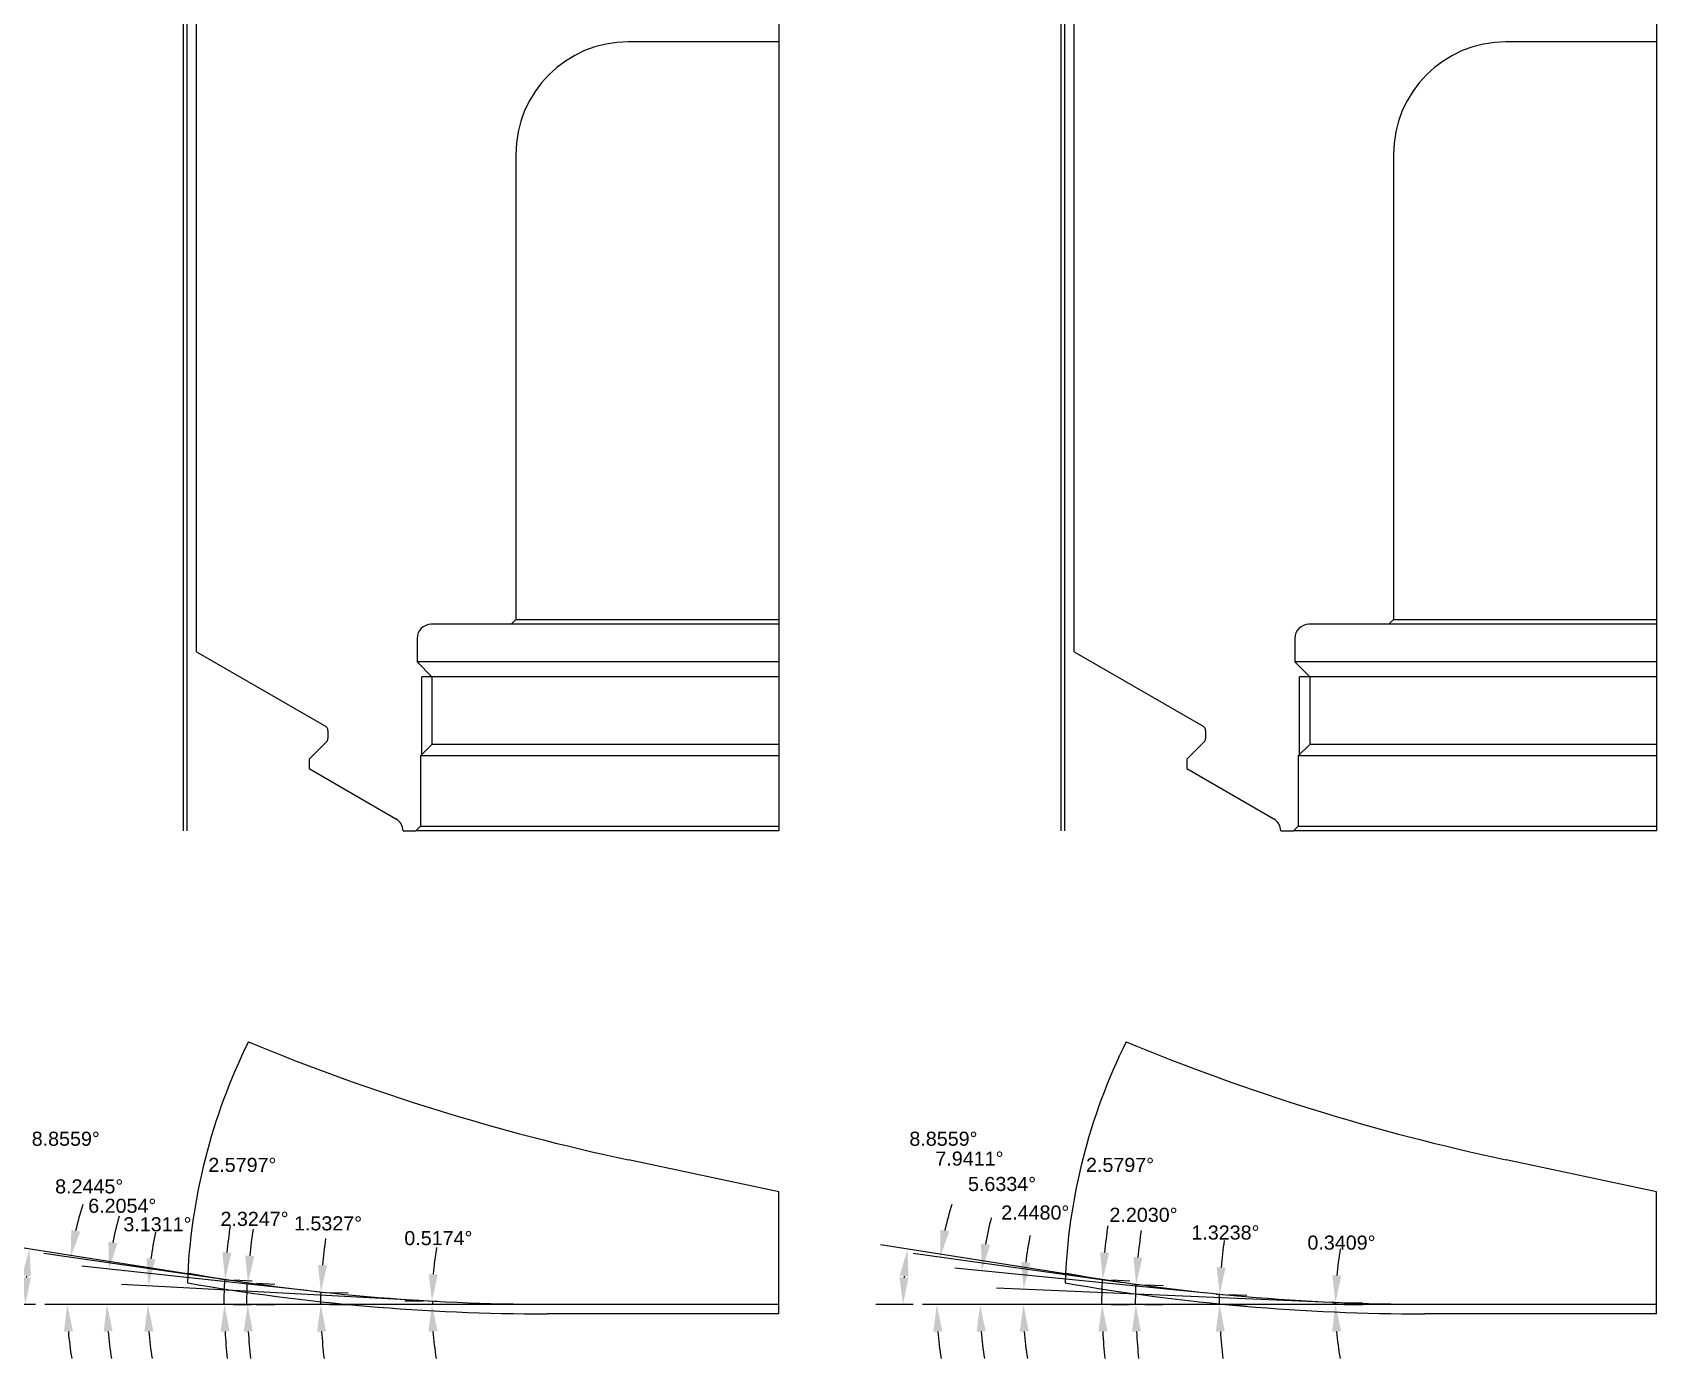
# Model space of a CAD drawing. Header units: inches. Extents: x 90.4 to 145.9, y -21.1 to -7.6.
# Drawn here: x 134.09 to 144.89, y -21.06 to -12.23 of the extents above; entities that cross this region are included whole.
import ezdxf

# ---------------------------------------------------------------- set-up
doc = ezdxf.new("R2010")
doc.units = ezdxf.units.IN
doc.header["$MEASUREMENT"] = 0
doc.header["$PDMODE"] = 35
doc.layers.get('Defpoints').update_dxf_attribs({"color": 10})
doc.layers.add('Dims', color=4, linetype='Continuous')
doc.styles.get("Standard").update_dxf_attribs({"font": 'arial.ttf'})
doc.dimstyles.get("Standard").update_dxf_attribs({"dimtxt": 0.09375, "dimasz": 0.18, "dimexe": 0.18, "dimexo": 0.0625, "dimgap": 0.09, "dimtad": 0, "dimtih": 1, "dimtoh": 1, "dimdec": 4, "dimzin": 0, "dimdsep": 46, "dimtxsty": 'Standard', "dimcen": 0.09, "dimadec": 4, "dimazin": 0, "dimtfac": 1, "dimtdec": 4, "dimtofl": 0, "dimtmove": 0, "dimatfit": 3, "dimfxl": 1, "dimtolj": 1, "dimtzin": 0, "dimarcsym": 0})

# ---------------------------------------------------------------- blocks, each defined once
blk = doc.blocks.new('*D111')
at = {"layer": 'Defpoints', "color": 0, "transparency": 16777216}
for p in [(134.168, -20.697), (134.854, -20.656), (136.717, -20.675), (136.777, -20.678), (139.051, -20.697)]:
    blk.add_point(p, dxfattribs=at)
at = {"layer": 'Dims', "color": 0, "lineweight": -2, "transparency": 16777216}
blk.add_line((136.655, -20.671), (134.677, -20.563), dxfattribs=at)
for start, end in [(167.8004, 172.3347), (184.5343, 189.0685)]:
    blk.add_arc((137.128, -20.697), 2.275, start, end, dxfattribs=at)
at = {"layer": 'Dims', "color": 0, "transparency": 16777216}
for points in [[(134.903, -20.396), (134.844, -20.391), (134.857, -20.573)], [(134.83, -20.878), (134.89, -20.876), (134.853, -20.697)]]:
    blk.add_solid(points, dxfattribs=at)
at = {"layer": 'Dims', "color": 0, "transparency": 16777216, "insert": (134.917, -20.164), "char_height": 0.09375, "attachment_point": 5}
blk.add_mtext('\\A1;3.1311°', dxfattribs=at)
blk = doc.blocks.new('*D112')
at = {"layer": 'Defpoints', "color": 0, "transparency": 16777216}
for p in [(134.583, -20.619), (135.972, -20.612), (136.032, -20.619), (134.168, -20.697), (139.051, -20.697)]:
    blk.add_point(p, dxfattribs=at)
at = {"layer": 'Dims', "color": 0, "lineweight": -2, "transparency": 16777216}
blk.add_line((135.91, -20.605), (134.415, -20.443), dxfattribs=at)
for start, end in [(164.2953, 169.0449), (184.7497, 189.4993)]:
    blk.add_arc((136.753, -20.697), 2.172, start, end, dxfattribs=at)
at = {"layer": 'Dims', "color": 0, "transparency": 16777216}
for points in [[(134.651, -20.289), (134.591, -20.28), (134.594, -20.462)], [(134.559, -20.878), (134.619, -20.876), (134.581, -20.697)]]:
    blk.add_solid(points, dxfattribs=at)
at = {"layer": 'Dims', "color": 0, "transparency": 16777216, "insert": (134.683, -20.041), "char_height": 0.09375, "attachment_point": 5}
blk.add_mtext('\\A1;6.2054°', dxfattribs=at)
blk = doc.blocks.new('*D113')
at = {"layer": 'Defpoints', "color": 0, "transparency": 16777216}
for p in [(134.32, -20.592), (135.48, -20.549), (135.54, -20.557), (134.168, -20.697), (139.051, -20.697)]:
    blk.add_point(p, dxfattribs=at)
at = {"layer": 'Dims', "color": 0, "lineweight": -2, "transparency": 16777216}
blk.add_line((135.418, -20.54), (134.162, -20.358), dxfattribs=at)
for start, end in [(162.3215, 167.0385), (184.717, 189.4339)]:
    blk.add_arc((136.504, -20.697), 2.187, start, end, dxfattribs=at)
at = {"layer": 'Dims', "color": 0, "transparency": 16777216}
for points in [[(134.403, -20.212), (134.344, -20.201), (134.34, -20.383)], [(134.295, -20.878), (134.355, -20.876), (134.317, -20.697)]]:
    blk.add_solid(points, dxfattribs=at)
at = {"layer": 'Dims', "color": 0, "transparency": 16777216, "insert": (134.463, -19.912), "char_height": 0.09375, "attachment_point": 5}
blk.add_mtext('\\A1;8.2445°', dxfattribs=at)
blk = doc.blocks.new('*D114')
at = {"layer": 'Defpoints', "color": 0, "transparency": 16777216}
for p in [(136.743, -20.69), (136.747, -20.676), (136.747, -20.697), (139.051, -20.697)]:
    blk.add_point(p, dxfattribs=at)
at = {"layer": 'Dims', "color": 0, "lineweight": -2, "transparency": 16777216}
for p, q in [((136.685, -20.676), (136.563, -20.675)), ((136.685, -20.697), (136.563, -20.697))]:
    blk.add_line(p, q, dxfattribs=at)
for start, end in [(170.5418, 175.0122), (184.4704, 188.9408)]:
    blk.add_arc((139.051, -20.697), 2.308, start, end, dxfattribs=at)
at = {"layer": 'Dims', "color": 0, "transparency": 16777216}
for points in [[(136.782, -20.498), (136.722, -20.495), (136.743, -20.676)], [(136.72, -20.878), (136.78, -20.876), (136.743, -20.697)]]:
    blk.add_solid(points, dxfattribs=at)
at = {"layer": 'Dims', "color": 0, "transparency": 16777216, "insert": (136.786, -20.256), "char_height": 0.09375, "attachment_point": 5}
blk.add_mtext('\\A1;0.5174°', dxfattribs=at)
blk = doc.blocks.new('*D115')
at = {"layer": 'Defpoints', "color": 0, "transparency": 16777216}
for p in [(136.003, -20.615), (136.002, -20.697), (136.004, -20.67), (139.051, -20.697)]:
    blk.add_point(p, dxfattribs=at)
at = {"layer": 'Dims', "color": 0, "lineweight": -2, "transparency": 16777216}
for p, q in [((136.066, -20.617), (136.185, -20.62)), ((136.065, -20.697), (136.184, -20.697))]:
    blk.add_line(p, q, dxfattribs=at)
for start, end in [(171.6966, 175.0819), (183.3854, 186.7707)]:
    blk.add_arc((139.051, -20.697), 3.047, start, end, dxfattribs=at)
at = {"layer": 'Dims', "color": 0, "transparency": 16777216}
for points in [[(136.045, -20.437), (135.985, -20.434), (136.005, -20.615)], [(135.979, -20.878), (136.039, -20.876), (136.004, -20.697)]]:
    blk.add_solid(points, dxfattribs=at)
at = {"layer": 'Dims', "color": 0, "transparency": 16777216, "insert": (136.052, -20.158), "char_height": 0.09375, "attachment_point": 5}
blk.add_mtext('\\A1;1.5327°', dxfattribs=at)
blk = doc.blocks.new('*D116')
at = {"layer": 'Defpoints', "color": 0, "transparency": 16777216}
for p in [(135.513, -20.553), (135.51, -20.697), (135.517, -20.649), (139.051, -20.697)]:
    blk.add_point(p, dxfattribs=at)
at = {"layer": 'Dims', "color": 0, "lineweight": -2, "transparency": 16777216}
for p, q in [((135.575, -20.556), (135.699, -20.561)), ((135.573, -20.697), (135.697, -20.697))]:
    blk.add_line(p, q, dxfattribs=at)
for start, end in [(171.8385, 174.7569), (182.9184, 185.8368)]:
    blk.add_arc((139.051, -20.697), 3.534, start, end, dxfattribs=at)
at = {"layer": 'Dims', "color": 0, "transparency": 16777216}
for points in [[(135.561, -20.376), (135.501, -20.372), (135.519, -20.554)], [(135.491, -20.878), (135.551, -20.876), (135.517, -20.697)]]:
    blk.add_solid(points, dxfattribs=at)
at = {"layer": 'Dims', "color": 0, "transparency": 16777216, "insert": (135.563, -20.128), "char_height": 0.09375, "attachment_point": 5}
blk.add_mtext('\\A1;2.3247°', dxfattribs=at)
blk = doc.blocks.new('*D127')
at = {"layer": 'Defpoints', "color": 0, "transparency": 16777216}
for p in [(140.007, -20.697), (140.678, -20.663), (142.733, -20.683), (142.773, -20.685), (144.89, -20.697)]:
    blk.add_point(p, dxfattribs=at)
at = {"layer": 'Dims', "color": 0, "lineweight": -2, "transparency": 16777216}
blk.add_line((142.67, -20.681), (140.5, -20.588), dxfattribs=at)
for start, end in [(168.8574, 173.2047), (184.3473, 188.6947)]:
    blk.add_arc((143.05, -20.697), 2.373, start, end, dxfattribs=at)
at = {"layer": 'Dims', "color": 0, "transparency": 16777216}
for points in [[(140.724, -20.419), (140.664, -20.414), (140.68, -20.596)], [(140.654, -20.878), (140.714, -20.876), (140.678, -20.697)]]:
    blk.add_solid(points, dxfattribs=at)
at = {"layer": 'Dims', "color": 0, "transparency": 16777216, "insert": (140.757, -20.086), "char_height": 0.09375, "attachment_point": 5}
blk.add_mtext('\\A1;2.4480°', dxfattribs=at)
blk = doc.blocks.new('*D128')
at = {"layer": 'Defpoints', "color": 0, "transparency": 16777216}
for p in [(140.391, -20.623), (141.96, -20.628), (142, -20.632), (140.007, -20.697), (144.89, -20.697)]:
    blk.add_point(p, dxfattribs=at)
at = {"layer": 'Dims', "color": 0, "lineweight": -2, "transparency": 16777216}
blk.add_line((141.898, -20.622), (140.222, -20.456), dxfattribs=at)
for start, end in [(165.2866, 169.8266), (184.54, 189.08)]:
    blk.add_arc((142.662, -20.697), 2.272, start, end, dxfattribs=at)
at = {"layer": 'Dims', "color": 0, "transparency": 16777216}
for points in [[(140.456, -20.3), (140.396, -20.292), (140.401, -20.474)], [(140.367, -20.878), (140.427, -20.876), (140.39, -20.697)]]:
    blk.add_solid(points, dxfattribs=at)
at = {"layer": 'Dims', "color": 0, "transparency": 16777216, "insert": (140.536, -19.896), "char_height": 0.09375, "attachment_point": 5}
blk.add_mtext('\\A1;5.6334°', dxfattribs=at)
blk = doc.blocks.new('*D129')
at = {"layer": 'Defpoints', "color": 0, "transparency": 16777216}
for p in [(140.104, -20.592), (141.402, -20.561), (141.442, -20.566), (140.007, -20.697), (144.89, -20.697)]:
    blk.add_point(p, dxfattribs=at)
at = {"layer": 'Dims', "color": 0, "lineweight": -2, "transparency": 16777216}
blk.add_line((141.34, -20.552), (139.945, -20.357), dxfattribs=at)
for start, end in [(163.0051, 167.532), (184.5269, 189.0538)]:
    blk.add_arc((142.381, -20.697), 2.279, start, end, dxfattribs=at)
at = {"layer": 'Dims', "color": 0, "transparency": 16777216}
for points in [[(140.185, -20.21), (140.126, -20.2), (140.124, -20.382)], [(140.079, -20.878), (140.139, -20.876), (140.102, -20.697)]]:
    blk.add_solid(points, dxfattribs=at)
at = {"layer": 'Dims', "color": 0, "transparency": 16777216, "insert": (140.319, -19.727), "char_height": 0.09375, "attachment_point": 5}
blk.add_mtext('\\A1;7.9411°', dxfattribs=at)
blk = doc.blocks.new('*D130')
at = {"layer": 'Defpoints', "color": 0, "transparency": 16777216}
for p in [(142.753, -20.684), (142.753, -20.697), (142.754, -20.693), (144.89, -20.697)]:
    blk.add_point(p, dxfattribs=at)
at = {"layer": 'Dims', "color": 0, "lineweight": -2, "transparency": 16777216}
for p, q in [((142.815, -20.685), (142.934, -20.685)), ((142.815, -20.697), (142.934, -20.697))]:
    blk.add_line(p, q, dxfattribs=at)
for start, end in [(169.9994, 174.8293), (184.8298, 189.6597)]:
    blk.add_arc((144.89, -20.697), 2.136, start, end, dxfattribs=at)
at = {"layer": 'Dims', "color": 0, "transparency": 16777216}
for points in [[(142.793, -20.506), (142.733, -20.503), (142.754, -20.684)], [(142.732, -20.878), (142.792, -20.876), (142.754, -20.697)]]:
    blk.add_solid(points, dxfattribs=at)
at = {"layer": 'Dims', "color": 0, "transparency": 16777216, "insert": (142.794, -20.286), "char_height": 0.09375, "attachment_point": 5}
blk.add_mtext('\\A1;0.3409°', dxfattribs=at)
blk = doc.blocks.new('*D131')
at = {"layer": 'Defpoints', "color": 0, "transparency": 16777216}
for p in [(141.981, -20.63), (141.98, -20.697), (141.983, -20.675), (144.89, -20.697)]:
    blk.add_point(p, dxfattribs=at)
at = {"layer": 'Dims', "color": 0, "lineweight": -2, "transparency": 16777216}
for p, q in [((142.043, -20.631), (142.164, -20.634)), ((142.042, -20.697), (142.163, -20.697))]:
    blk.add_line(p, q, dxfattribs=at)
for start, end in [(171.5801, 175.1281), (183.548, 187.0961)]:
    blk.add_arc((144.89, -20.697), 2.907, start, end, dxfattribs=at)
at = {"layer": 'Dims', "color": 0, "transparency": 16777216}
for points in [[(142.023, -20.452), (141.963, -20.448), (141.984, -20.63)], [(141.958, -20.878), (142.018, -20.876), (141.983, -20.697)]]:
    blk.add_solid(points, dxfattribs=at)
at = {"layer": 'Dims', "color": 0, "transparency": 16777216, "insert": (142.022, -20.219), "char_height": 0.09375, "attachment_point": 5}
blk.add_mtext('\\A1;1.3238°', dxfattribs=at)
blk = doc.blocks.new('*D132')
at = {"layer": 'Defpoints', "color": 0, "transparency": 16777216}
for p in [(141.425, -20.564), (141.422, -20.697), (141.426, -20.653), (144.89, -20.697)]:
    blk.add_point(p, dxfattribs=at)
at = {"layer": 'Dims', "color": 0, "lineweight": -2, "transparency": 16777216}
for p, q in [((141.487, -20.566), (141.608, -20.571)), ((141.485, -20.697), (141.606, -20.697))]:
    blk.add_line(p, q, dxfattribs=at)
for start, end in [(171.8423, 174.8197), (182.9774, 185.9548)]:
    blk.add_arc((144.89, -20.697), 3.464, start, end, dxfattribs=at)
at = {"layer": 'Dims', "color": 0, "transparency": 16777216}
for points in [[(141.47, -20.386), (141.41, -20.382), (141.428, -20.564)], [(141.4, -20.878), (141.46, -20.876), (141.426, -20.697)]]:
    blk.add_solid(points, dxfattribs=at)
at = {"layer": 'Dims', "color": 0, "transparency": 16777216, "insert": (141.477, -20.101), "char_height": 0.09375, "attachment_point": 5}
blk.add_mtext('\\A1;2.2030°', dxfattribs=at)
blk = doc.blocks.new('*D178')
at = {"layer": 'Defpoints', "color": 0, "transparency": 16777216}
for p in [(135.333, -20.526), (134.041, -20.574), (135.393, -20.535), (134.168, -20.697), (139.051, -20.697)]:
    blk.add_point(p, dxfattribs=at)
at = {"layer": 'Dims', "color": 0, "lineweight": -2, "transparency": 16777216}
for p, q in [((135.271, -20.517), (133.889, -20.301)), ((134.105, -20.697), (133.858, -20.697))]:
    blk.add_line(p, q, dxfattribs=at)
blk.add_arc((136.43, -20.697), 2.392, 175.4573, 175.6868, dxfattribs=at)
at = {"layer": 'Dims', "color": 0, "transparency": 16777216}
for points in [[(134.016, -20.504), (134.075, -20.511), (134.066, -20.329)], [(134.075, -20.518), (134.015, -20.516), (134.038, -20.697)]]:
    blk.add_solid(points, dxfattribs=at)
at = {"layer": 'Dims', "color": 0, "transparency": 16777216, "insert": (134.307, -19.595), "char_height": 0.09375, "attachment_point": 5}
blk.add_mtext('\\A1;8.8559°', dxfattribs=at)
blk = doc.blocks.new('*D177')
at = {"layer": 'Defpoints', "color": 0, "transparency": 16777216}
for p in [(135.363, -20.531), (135.359, -20.697), (135.363, -20.642), (139.051, -20.697)]:
    blk.add_point(p, dxfattribs=at)
at = {"layer": 'Dims', "color": 0, "lineweight": -2, "transparency": 16777216}
for p, q in [((135.425, -20.534), (135.547, -20.539)), ((135.422, -20.697), (135.543, -20.697))]:
    blk.add_line(p, q, dxfattribs=at)
for start, end in [(171.8265, 174.6234), (182.7969, 185.5938)]:
    blk.add_arc((139.051, -20.697), 3.688, start, end, dxfattribs=at)
at = {"layer": 'Dims', "color": 0, "transparency": 16777216}
for points in [[(135.409, -20.354), (135.349, -20.349), (135.367, -20.531)], [(135.337, -20.878), (135.397, -20.876), (135.363, -20.697)]]:
    blk.add_solid(points, dxfattribs=at)
at = {"layer": 'Dims', "color": 0, "transparency": 16777216, "insert": (135.482, -19.769), "char_height": 0.09375, "attachment_point": 5}
blk.add_mtext('\\A1;2.5797°', dxfattribs=at)
blk = doc.blocks.new('*D180')
at = {"layer": 'Defpoints', "color": 0, "transparency": 16777216}
for p in [(141.172, -20.526), (139.88, -20.574), (141.232, -20.535), (140.007, -20.697), (144.89, -20.697)]:
    blk.add_point(p, dxfattribs=at)
at = {"layer": 'Dims', "color": 0, "lineweight": -2, "transparency": 16777216}
for p, q in [((141.111, -20.517), (139.728, -20.301)), ((139.944, -20.697), (139.697, -20.697))]:
    blk.add_line(p, q, dxfattribs=at)
blk.add_arc((142.269, -20.697), 2.392, 175.4573, 175.6868, dxfattribs=at)
at = {"layer": 'Dims', "color": 0, "transparency": 16777216}
for points in [[(139.855, -20.504), (139.914, -20.511), (139.906, -20.329)], [(139.914, -20.518), (139.854, -20.516), (139.877, -20.697)]]:
    blk.add_solid(points, dxfattribs=at)
at = {"layer": 'Dims', "color": 0, "transparency": 16777216, "insert": (140.146, -19.595), "char_height": 0.09375, "attachment_point": 5}
blk.add_mtext('\\A1;8.8559°', dxfattribs=at)
blk = doc.blocks.new('*D179')
at = {"layer": 'Defpoints', "color": 0, "transparency": 16777216}
for p in [(141.202, -20.531), (141.198, -20.697), (141.203, -20.642), (144.89, -20.697)]:
    blk.add_point(p, dxfattribs=at)
at = {"layer": 'Dims', "color": 0, "lineweight": -2, "transparency": 16777216}
for p, q in [((141.265, -20.534), (141.386, -20.539)), ((141.261, -20.697), (141.382, -20.697))]:
    blk.add_line(p, q, dxfattribs=at)
for start, end in [(171.8265, 174.6234), (182.7969, 185.5938)]:
    blk.add_arc((144.89, -20.697), 3.688, start, end, dxfattribs=at)
at = {"layer": 'Dims', "color": 0, "transparency": 16777216}
for points in [[(141.248, -20.354), (141.189, -20.349), (141.206, -20.531)], [(141.177, -20.878), (141.237, -20.876), (141.202, -20.697)]]:
    blk.add_solid(points, dxfattribs=at)
at = {"layer": 'Dims', "color": 0, "transparency": 16777216, "insert": (141.321, -19.769), "char_height": 0.09375, "attachment_point": 5}
blk.add_mtext('\\A1;2.5797°', dxfattribs=at)

msp = doc.modelspace()

# ---------------------------------------------------------------- linework, layer by layer
for p, q in [((135.08827, -9.04696), (135.08827, -17.54696)), ((135.11327, -9.04696), (135.11327, -17.54696)), ((139.05077, -9.04696), (139.05077, -17.54696)), ((140.92748, -9.04696), (140.92748, -17.54696)), ((140.95248, -9.04696), (140.95248, -17.54696)), ((144.88998, -9.04696), (144.88998, -17.54696)), ((135.17577, -16.35428), (135.17577, -11.41678)), ((141.01498, -16.35428), (141.01498, -11.41678)), ((139.05077, -12.29696), (138.05077, -12.29696)), ((144.88998, -12.29696), (143.88998, -12.29696)), ((137.30077, -13.04696), (137.30077, -16.14071)), ((143.13998, -13.04696), (143.13998, -16.14071)), ((137.26952, -16.17196), (136.73827, -16.17196)), ((137.30077, -16.14071), (137.26952, -16.17196)), ((139.05077, -16.17196), (137.26952, -16.17196)), ((137.30077, -16.14071), (139.05077, -16.14071)), ((143.10873, -16.17196), (142.57748, -16.17196)), ((143.13998, -16.14071), (143.10873, -16.17196)), ((144.88998, -16.17196), (143.10873, -16.17196)), ((143.13998, -16.14071), (144.88998, -16.14071)), ((136.64452, -16.26571), (136.64452, -16.42196)), ((142.48373, -16.26571), (142.48373, -16.42196)), ((135.17577, -16.35428), (136.03514, -16.85044)), ((139.05077, -16.42196), (136.64452, -16.42196)), ((136.64452, -16.42196), (136.74342, -16.52086)), ((141.01498, -16.35428), (141.87436, -16.85044)), ((144.88998, -16.42196), (142.48373, -16.42196)), ((142.48373, -16.42196), (142.58263, -16.52086)), ((136.74342, -16.52086), (136.67577, -16.52086)), ((136.67577, -17.03876), (136.67577, -16.52086)), ((139.05077, -16.52086), (136.74342, -16.52086)), ((136.74342, -16.52086), (136.74342, -16.97111)), ((142.58263, -16.52086), (142.51498, -16.52086)), ((142.51498, -17.03876), (142.51498, -16.52086)), ((144.88998, -16.52086), (142.58263, -16.52086)), ((142.58263, -16.52086), (142.58263, -16.97111)), ((136.04162, -16.95364), (135.92577, -17.06949)), ((136.05077, -16.8775), (136.05077, -16.93154)), ((141.88083, -16.95364), (141.76498, -17.06949)), ((141.88998, -16.8775), (141.88998, -16.93154)), ((135.92577, -17.06949), (135.92577, -17.13199)), ((136.74342, -16.97111), (136.66757, -17.04696)), ((139.05077, -17.04696), (136.66757, -17.04696)), ((136.66757, -17.04696), (136.66757, -17.51571)), ((139.05077, -16.97111), (136.74342, -16.97111)), ((141.76498, -17.06949), (141.76498, -17.13199)), ((142.58263, -16.97111), (142.50678, -17.04696)), ((144.88998, -17.04696), (142.50678, -17.04696)), ((142.50678, -17.04696), (142.50678, -17.51571)), ((144.88998, -16.97111), (142.58263, -16.97111)), ((135.92577, -17.13199), (136.50389, -17.46577)), ((141.76498, -17.13199), (142.34311, -17.46577)), ((136.55077, -17.54696), (136.63632, -17.54696)), ((136.66757, -17.51571), (136.63632, -17.54696)), ((139.05077, -17.54696), (136.63632, -17.54696)), ((136.66757, -17.51571), (139.05077, -17.51571)), ((142.38998, -17.54696), (142.47553, -17.54696)), ((142.50678, -17.51571), (142.47553, -17.54696)), ((144.88998, -17.54696), (142.47553, -17.54696)), ((142.50678, -17.51571), (144.88998, -17.51571)), ((139.05077, -19.947), (138.05077, -19.73444)), ((144.88998, -19.947), (143.88998, -19.73444)), ((139.05077, -20.697), (139.05077, -19.947)), ((144.88998, -20.697), (144.88998, -19.947)), ((139.05077, -20.7595), (139.05077, -20.697)), ((144.88998, -20.7595), (144.88998, -20.697)), ((139.05077, -20.7595), (137.50867, -20.7595)), ((144.88998, -20.7595), (143.34788, -20.7595))]:
    msp.add_line(p, q)
at = {"color": 1}
for p, q in [((135.33317, -20.52616), (135.39281, -20.53546)), ((141.17238, -20.52616), (141.23202, -20.53546)), ((137.50867, -20.697), (134.16763, -20.697)), ((143.34788, -20.697), (140.00685, -20.697))]:
    msp.add_line(p, q, dxfattribs=at)
for points in [[(139.05077, -20.697), (137.50867, -20.697, -0.04296551), (135.12657, -20.49192)], [(144.88998, -20.697), (143.34788, -20.697, -0.04296551), (140.96578, -20.49192)]]:
    msp.add_lwpolyline(points, format="xyb")
for centre, radius, start, end in [((138.05077, -13.04696), 0.75, 90, 180), ((143.88998, -13.04696), 0.75, 90, 180), ((136.73827, -16.26571), 0.09375, 90, 180), ((142.57748, -16.26571), 0.09375, 90, 180), ((136.01952, -16.8775), 0.03125, 0, 60), ((141.85873, -16.8775), 0.03125, 0, 60), ((136.01952, -16.93154), 0.03125, 315, 0), ((141.85873, -16.93154), 0.03125, 315, 0), ((136.45702, -17.54696), 0.09375, 0, 60), ((142.29623, -17.54696), 0.09375, 0, 60), ((139.05077, -20.697), 3.9375, 153.658483, 177.911502), ((141.06549, -5.5513), 14.5, 247.523693, 258), ((144.88998, -20.697), 3.9375, 153.658483, 177.911502), ((146.9047, -5.5513), 14.5, 247.523693, 258), ((137.50867, -6.7595), 14, 260.159083, 270), ((143.34788, -6.7595), 14, 260.159083, 270)]:
    msp.add_arc(centre, radius, start, end)
for centre in [(139.05077, -20.697), (144.88998, -20.697)]:
    msp.add_arc(centre, 3.69153, 177.420256, 180, dxfattribs=at)
at = {"layer": 'Defpoints', "color": 1}
for p, q in [((141.40236, -20.56054), (141.44236, -20.56612)), ((141.95974, -20.6277), (141.99974, -20.63164)), ((142.73258, -20.68341), (142.77258, -20.68512))]:
    msp.add_line(p, q, dxfattribs=at)
for radius, start in [(3.46763, 177.79704), (2.91024, 178.676162), (2.1374, 179.659091)]:
    msp.add_arc((144.88998, -20.697), radius, start, 180, dxfattribs=at)
at = {"layer": 'Dims', "color": 1}
for p, q in [((135.54006, -20.55727), (135.48006, -20.54857)), ((136.03212, -20.61856), (135.97212, -20.61204)), ((136.7774, -20.6778), (136.7174, -20.67452))]:
    msp.add_line(p, q, dxfattribs=at)
for radius, start in [(3.54071, 177.675296), (3.04865, 178.467289), (2.30337, 179.482584)]:
    msp.add_arc((139.05077, -20.697), radius, start, 180, dxfattribs=at)

# ---------------------------------------------------------------- dimensions: what is measured, and where the dimension line sits
at = {"layer": 'Dims'}
for base, line1, line2, picture, middle in [((134.04115122, -20.57383014), ((139.05076938, -20.69699649), (134.16763247, -20.69699649)), ((135.33316733, -20.52616265), (135.39280948, -20.53545537)), '*D178', (134.30698052, -19.59502237)), ((139.88036499, -20.57383014), ((144.88998316, -20.69699649), (140.00684625, -20.69699649)), ((141.17238111, -20.52616265), (141.23202325, -20.53545537)), '*D180', (140.1461943, -19.59502237)), ((140.1042105, -20.5917547), ((144.8899832, -20.6969965), (140.0068462, -20.6969965)), ((141.4423558, -20.5661207), (141.4023558, -20.560541)), '*D129', (140.3186042, -19.726846)), ((134.31988952, -20.59213648), ((139.05076938, -20.69699649), (134.16763247, -20.69699649)), ((135.48006288, -20.54857412), (135.54006288, -20.55726786)), '*D113', (134.46322463, -19.91170317)), ((140.3912888, -20.6225403), ((144.8899832, -20.6969965), (140.0068462, -20.6969965)), ((141.9997417, -20.631642), (141.9597417, -20.6276964)), '*D128', (140.5357849, -19.8963903)), ((134.5829142, -20.6186014), ((139.0507694, -20.6969965), (134.1676325, -20.6969965)), ((135.972124, -20.612039), (136.032124, -20.6185628)), '*D112', (134.6827877, -20.0414542)), ((140.6777933, -20.6632038), ((144.8899832, -20.6969965), (140.0068462, -20.6969965)), ((142.7725836, -20.6851181), (142.7325836, -20.683408)), '*D127', (140.7574902, -20.0862799)), ((134.8536102, -20.6555559), ((139.0507694, -20.6969965), (134.1676325, -20.6969965)), ((136.7174039, -20.6745173), (136.7774039, -20.6777994)), '*D111', (134.9165162, -20.1641279))]:
    dim = msp.add_angular_dim_2l(base=base, line1=line1, line2=line2, dimstyle='Standard', dxfattribs=at)
    dim.commit()
    dim.dimension.update_dxf_attribs({"geometry": picture, "text_midpoint": middle, "dimtype": 162})
for base, center, p1, p2, picture, middle in [((135.363405, -20.641651), (139.050769, -20.696996), (135.362985, -20.530842), (135.359244, -20.696996), '*D177', (135.481784, -19.768526)), ((141.202619, -20.641651), (144.889983, -20.696996), (141.202199, -20.530842), (141.198458, -20.696996), '*D179', (141.320997, -19.768526)), ((135.51684, -20.6492), (139.05077, -20.697), (135.51298, -20.55338), (135.51006, -20.697), '*D116', (135.5626, -20.12811)), ((141.4260181, -20.6525988), (144.8899832, -20.6969965), (141.4249186, -20.5637029), (141.4223558, -20.6969965), '*D132', (141.4774379, -20.1007081)), ((136.004018, -20.669828), (139.050769, -20.696996), (136.003215, -20.615452), (136.002124, -20.696996), '*D115', (136.05202, -20.157614)), ((136.74318, -20.69005), (139.05077, -20.697), (136.7475, -20.6762), (136.7474, -20.697), '*D114', (136.78578, -20.25561)), ((141.982868, -20.674606), (144.889983, -20.696996), (141.980519, -20.62976), (141.979742, -20.696996), '*D131', (142.02233, -20.219101)), ((142.754036, -20.69276), (144.889983, -20.696996), (142.752621, -20.684279), (142.752584, -20.696996), '*D130', (142.793894, -20.286266))]:
    dim = msp.add_angular_dim_3p(base=base, center=center, p1=p1, p2=p2, dimstyle='Standard', dxfattribs=at)
    dim.commit()
    dim.dimension.update_dxf_attribs({"geometry": picture, "text_midpoint": middle, "dimtype": 165})

doc.saveas('drawing.dxf')
